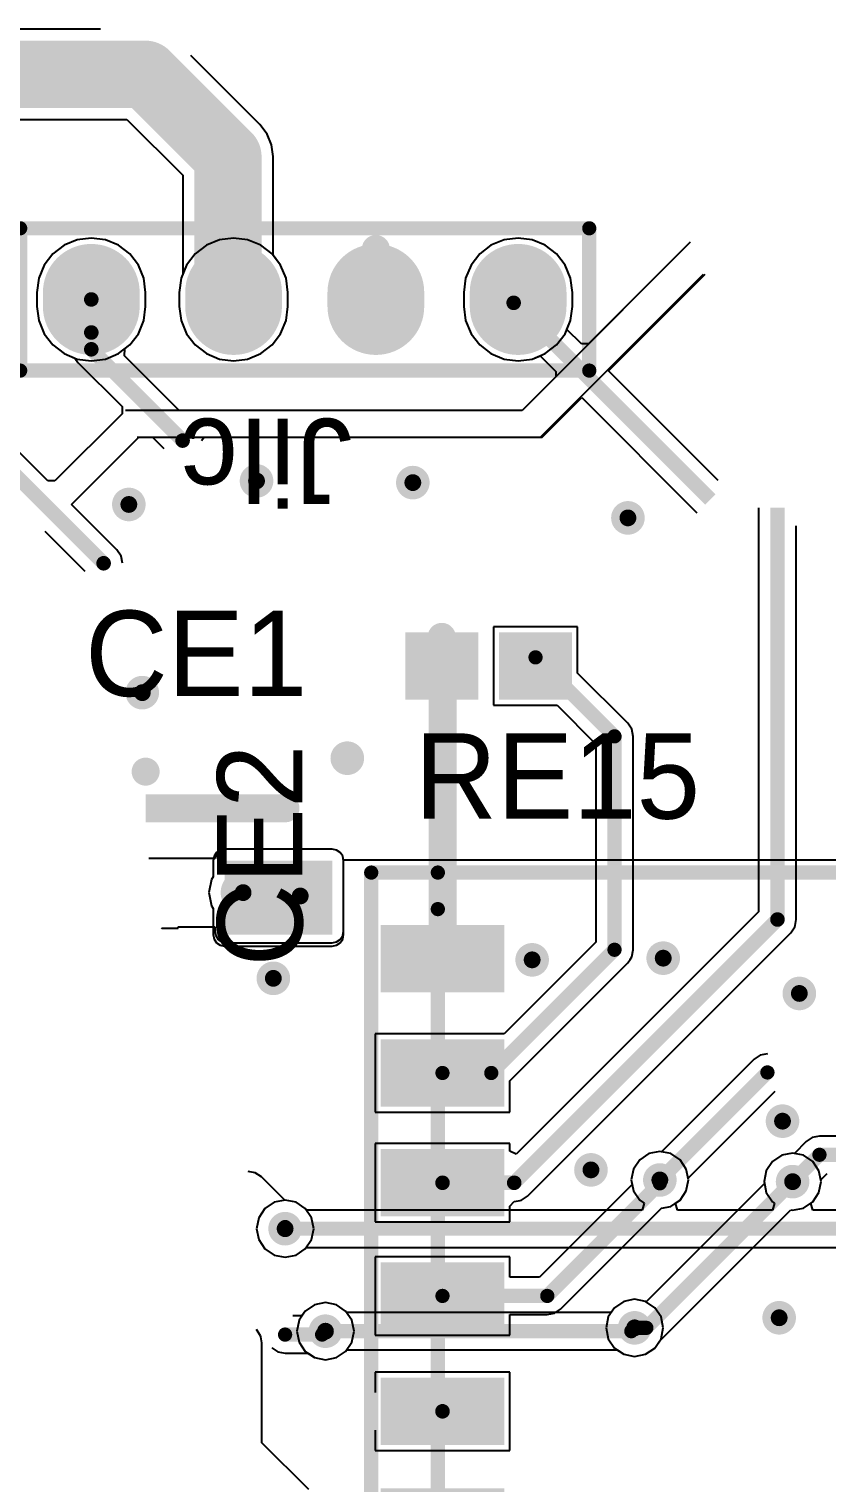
# Model space of a CAD drawing. Extents: x 65.4 to 145.6, y 116.1 to 196.3.
# Drawn here: x 86.4 to 100.64, y 129.89 to 155.84 of the extents above; entities that cross this region are included whole.
import ezdxf

# ---------------------------------------------------------------- set-up
doc = ezdxf.new("R2010")
doc.units = 0
doc.header["$MEASUREMENT"] = 0
doc.layers.get('0').update_dxf_attribs({"linetype": 'CONTINUOUS'})
for name, color, linetype in [('BOTTOMLAYER', 5, 'CONTINUOUS'), ('BOTTOMSOLDER', 6, 'CONTINUOUS'), ('MECHANICAL13', 56, 'CONTINUOUS'), ('MECHANICAL15', 56, 'CONTINUOUS'), ('MULTILAYER', 9, 'CONTINUOUS'), ('PADHOLELAYER', 156, 'CONTINUOUS'), ('TOPLAYER', 1, 'CONTINUOUS'), ('TOPOVERLAY', 2, 'CONTINUOUS'), ('TOPPASTE', 8, 'CONTINUOUS'), ('TOPSOLDER', 216, 'CONTINUOUS'), ('VIAHOLELAYER', 16, 'CONTINUOUS')]:
    doc.layers.add(name, color=color, linetype=linetype)

# ---------------------------------------------------------------- blocks, each defined once
blk = doc.blocks.new('SIP5_18')
at = {"layer": 'BOTTOMLAYER', "const_width": 1.524}
for points in [[(2.54, 0.127), (2.54, -0.127)], [(5.08, 0.127), (5.08, -0.127)], [(7.62, 0.127), (7.62, -0.127)], [(10.16, 0.127), (10.16, -0.127)]]:
    blk.add_lwpolyline(points, dxfattribs=at)
at = {"layer": 'BOTTOMLAYER', "const_width": 0.762}
for points in [[(2.159, 0.127, 1), (2.921, 0.127, 1)], [(4.699, 0.127, 1), (5.461, 0.127, 1)], [(7.239, 0.127, 1), (8.001, 0.127, 1)], [(9.779, 0.127, 1), (10.541, 0.127, 1)], [(2.159, -0.127, 1), (2.921, -0.127, 1)], [(4.699, -0.127, 1), (5.461, -0.127, 1)], [(7.239, -0.127, 1), (8.001, -0.127, 1)], [(9.779, -0.127, 1), (10.541, -0.127, 1)]]:
    blk.add_lwpolyline(points, format="xyb", close=True, dxfattribs=at)
at = {"layer": 'BOTTOMLAYER'}
blk.add_solid([(-0.762, -0.889), (0.762, -0.889), (-0.762, 0.889), (0.762, 0.889)], dxfattribs=at)
at = {"layer": 'BOTTOMSOLDER', "const_width": 1.7272}
for points in [[(2.54, 0.127), (2.54, -0.127)], [(5.08, 0.127), (5.08, -0.127)], [(7.62, 0.127), (7.62, -0.127)], [(10.16, 0.127), (10.16, -0.127)]]:
    blk.add_lwpolyline(points, dxfattribs=at)
at = {"layer": 'BOTTOMSOLDER', "const_width": 0.8636}
for points in [[(2.1082, 0.127, 1), (2.9718, 0.127, 1)], [(4.6482, 0.127, 1), (5.5118, 0.127, 1)], [(7.1882, 0.127, 1), (8.0518, 0.127, 1)], [(9.7282, 0.127, 1), (10.5918, 0.127, 1)], [(2.1082, -0.127, 1), (2.9718, -0.127, 1)], [(4.6482, -0.127, 1), (5.5118, -0.127, 1)], [(7.1882, -0.127, 1), (8.0518, -0.127, 1)], [(9.7282, -0.127, 1), (10.5918, -0.127, 1)]]:
    blk.add_lwpolyline(points, format="xyb", close=True, dxfattribs=at)
at = {"layer": 'BOTTOMSOLDER'}
blk.add_solid([(-0.8636, -0.9906), (0.8636, -0.9906), (-0.8636, 0.9906), (0.8636, 0.9906)], dxfattribs=at)
at = {"layer": 'MULTILAYER', "const_width": 1.524}
for points in [[(2.54, 0.127), (2.54, -0.127)], [(5.08, 0.127), (5.08, -0.127)], [(7.62, 0.127), (7.62, -0.127)], [(10.16, 0.127), (10.16, -0.127)]]:
    blk.add_lwpolyline(points, dxfattribs=at)
at = {"layer": 'MULTILAYER', "const_width": 0.762}
for points in [[(2.159, 0.127, 1), (2.921, 0.127, 1)], [(4.699, 0.127, 1), (5.461, 0.127, 1)], [(7.239, 0.127, 1), (8.001, 0.127, 1)], [(9.779, 0.127, 1), (10.541, 0.127, 1)], [(2.159, -0.127, 1), (2.921, -0.127, 1)], [(4.699, -0.127, 1), (5.461, -0.127, 1)], [(7.239, -0.127, 1), (8.001, -0.127, 1)], [(9.779, -0.127, 1), (10.541, -0.127, 1)]]:
    blk.add_lwpolyline(points, format="xyb", close=True, dxfattribs=at)
at = {"layer": 'MULTILAYER'}
blk.add_solid([(-0.762, -0.889), (0.762, -0.889), (-0.762, 0.889), (0.762, 0.889)], dxfattribs=at)
at = {"layer": 'PADHOLELAYER', "const_width": 0.4064}
for points in [[(-0.2032, 0, 1), (0.2032, 0, 1)], [(2.3368, 0, 1), (2.7432, 0, 1)], [(4.8768, 0, 1), (5.2832, 0, 1)], [(7.4168, 0, 1), (7.8232, 0, 1)], [(9.9568, 0, 1), (10.3632, 0, 1)]]:
    blk.add_lwpolyline(points, format="xyb", close=True, dxfattribs=at)
at = {"layer": 'TOPLAYER', "const_width": 1.524}
for points in [[(2.54, 0.127), (2.54, -0.127)], [(5.08, 0.127), (5.08, -0.127)], [(7.62, 0.127), (7.62, -0.127)], [(10.16, 0.127), (10.16, -0.127)]]:
    blk.add_lwpolyline(points, dxfattribs=at)
at = {"layer": 'TOPLAYER', "const_width": 0.762}
for points in [[(2.159, 0.127, 1), (2.921, 0.127, 1)], [(4.699, 0.127, 1), (5.461, 0.127, 1)], [(7.239, 0.127, 1), (8.001, 0.127, 1)], [(9.779, 0.127, 1), (10.541, 0.127, 1)], [(2.159, -0.127, 1), (2.921, -0.127, 1)], [(4.699, -0.127, 1), (5.461, -0.127, 1)], [(7.239, -0.127, 1), (8.001, -0.127, 1)], [(9.779, -0.127, 1), (10.541, -0.127, 1)]]:
    blk.add_lwpolyline(points, format="xyb", close=True, dxfattribs=at)
at = {"layer": 'TOPLAYER'}
blk.add_solid([(-0.762, -0.889), (0.762, -0.889), (-0.762, 0.889), (0.762, 0.889)], dxfattribs=at)
at = {"layer": 'TOPOVERLAY', "const_width": 0.254}
for points in [[(-1.27, 1.27), (11.43, 1.27)], [(-1.27, -1.27), (-1.27, 1.27)], [(1.27, -1.27), (1.27, 1.27)], [(11.43, -1.27), (11.43, 1.27)], [(-1.27, -1.27), (11.43, -1.27)]]:
    blk.add_lwpolyline(points, dxfattribs=at)
at = {"layer": 'TOPOVERLAY', "const_width": 0.127}
for points in [[(-1.3335, 1.27, 1), (-1.2065, 1.27, 1)], [(-1.3335, 1.27, 1), (-1.2065, 1.27, 1)], [(1.2065, 1.27, 1), (1.3335, 1.27, 1)], [(11.3665, 1.27, 1), (11.4935, 1.27, 1)], [(11.3665, 1.27, 1), (11.4935, 1.27, 1)], [(-1.3335, -1.27, 1), (-1.2065, -1.27, 1)], [(-1.3335, -1.27, 1), (-1.2065, -1.27, 1)], [(1.2065, -1.27, 1), (1.3335, -1.27, 1)], [(11.3665, -1.27, 1), (11.4935, -1.27, 1)], [(11.3665, -1.27, 1), (11.4935, -1.27, 1)]]:
    blk.add_lwpolyline(points, format="xyb", close=True, dxfattribs=at)
at = {"layer": 'TOPSOLDER', "const_width": 1.7272}
for points in [[(2.54, 0.127), (2.54, -0.127)], [(5.08, 0.127), (5.08, -0.127)], [(7.62, 0.127), (7.62, -0.127)], [(10.16, 0.127), (10.16, -0.127)]]:
    blk.add_lwpolyline(points, dxfattribs=at)
at = {"layer": 'TOPSOLDER', "const_width": 0.8636}
for points in [[(2.1082, 0.127, 1), (2.9718, 0.127, 1)], [(4.6482, 0.127, 1), (5.5118, 0.127, 1)], [(7.1882, 0.127, 1), (8.0518, 0.127, 1)], [(9.7282, 0.127, 1), (10.5918, 0.127, 1)], [(2.1082, -0.127, 1), (2.9718, -0.127, 1)], [(4.6482, -0.127, 1), (5.5118, -0.127, 1)], [(7.1882, -0.127, 1), (8.0518, -0.127, 1)], [(9.7282, -0.127, 1), (10.5918, -0.127, 1)]]:
    blk.add_lwpolyline(points, format="xyb", close=True, dxfattribs=at)
at = {"layer": 'TOPSOLDER'}
blk.add_solid([(-0.8636, -0.9906), (0.8636, -0.9906), (-0.8636, 0.9906), (0.8636, 0.9906)], dxfattribs=at)
blk = doc.blocks.new('0603_RES_105')
at = {"layer": 'TOPLAYER'}
for points in [[(-1.184, 0.495), (-2.284, 0.495), (-1.184, -0.505), (-2.284, -0.505)], [(0.492, 0.495), (-0.608, 0.495), (0.492, -0.505), (-0.608, -0.505)]]:
    blk.add_solid(points, dxfattribs=at)
at = {"layer": 'TOPPASTE'}
for points in [[(-1.184, 0.495), (-2.284, 0.495), (-1.184, -0.505), (-2.284, -0.505)], [(0.492, 0.495), (-0.608, 0.495), (0.492, -0.505), (-0.608, -0.505)]]:
    blk.add_solid(points, dxfattribs=at)
at = {"layer": 'TOPSOLDER'}
for points in [[(-1.083, 0.597), (-2.386, 0.597), (-1.083, -0.607), (-2.386, -0.607)], [(0.594, 0.597), (-0.709, 0.597), (0.594, -0.607), (-0.709, -0.607)]]:
    blk.add_solid(points, dxfattribs=at)
blk = doc.blocks.new('ESP_12_111')
at = {"layer": 'MECHANICAL13'}
for points, const_width in [([(-0.083, 8.371), (-0.083, -15.568)], 0.254), ([(16.084, 8.371), (-0.083, 8.371)], 0.254), ([(16.129, 8.382), (-0.127, 8.382)], 0.0508), ([(-0.127, 8.382), (-0.127, 2.727)], 0.0508), ([(16.084, 8.371), (16.084, -15.568)], 0.254), ([(16.129, 8.382), (16.129, 2.727)], 0.0508), ([(16.129, 2.727), (-0.127, 2.727)], 0.0508), ([(16.084, -15.568), (-0.083, -15.568)], 0.254)]:
    blk.add_lwpolyline(points, dxfattribs=dict(at, const_width=const_width))
for points, const_width in [([(-0.147, 8.371, 1), (-0.02, 8.371, 1)], 0.127), ([(-0.147, 8.371, 1), (-0.02, 8.371, 1)], 0.127), ([(-0.14, 8.382, 1), (-0.114, 8.382, 1)], 0.0254), ([(-0.14, 8.382, 1), (-0.114, 8.382, 1)], 0.0254), ([(16.02, 8.371, 1), (16.147, 8.371, 1)], 0.127), ([(16.02, 8.371, 1), (16.147, 8.371, 1)], 0.127), ([(16.116, 8.382, 1), (16.142, 8.382, 1)], 0.0254), ([(16.116, 8.382, 1), (16.142, 8.382, 1)], 0.0254), ([(-0.14, 2.727, 1), (-0.114, 2.727, 1)], 0.0254), ([(-0.14, 2.727, 1), (-0.114, 2.727, 1)], 0.0254), ([(16.116, 2.727, 1), (16.142, 2.727, 1)], 0.0254), ([(16.116, 2.727, 1), (16.142, 2.727, 1)], 0.0254), ([(-0.147, -15.568, 1), (-0.02, -15.568, 1)], 0.127), ([(-0.147, -15.568, 1), (-0.02, -15.568, 1)], 0.127), ([(16.02, -15.568, 1), (16.147, -15.568, 1)], 0.127), ([(16.02, -15.568, 1), (16.147, -15.568, 1)], 0.127)]:
    blk.add_lwpolyline(points, format="xyb", close=True, dxfattribs=dict(at, const_width=const_width))
at = {"layer": 'MECHANICAL15'}
for points, const_width in [([(17.272, 8.371), (-1.27, 8.371)], 0.254), ([(-1.27, 8.371), (-1.27, -15.568)], 0.254), ([(17.272, 8.371), (17.272, -15.568)], 0.254), ([(8, -3.345), (8, -3.853)], 0.1), ([(8.254, -3.599), (7.746, -3.599)], 0.1), ([(17.272, -15.568), (-1.27, -15.568)], 0.254)]:
    blk.add_lwpolyline(points, dxfattribs=dict(at, const_width=const_width))
for points, const_width in [([(-1.333, 8.371, 1), (-1.206, 8.371, 1)], 0.127), ([(-1.333, 8.371, 1), (-1.206, 8.371, 1)], 0.127), ([(17.209, 8.371, 1), (17.336, 8.371, 1)], 0.127), ([(17.209, 8.371, 1), (17.336, 8.371, 1)], 0.127), ([(7.975, -3.345, 1), (8.025, -3.345, 1)], 0.05), ([(7.721, -3.599, 1), (7.771, -3.599, 1)], 0.05), ([(8.229, -3.599, 1), (8.279, -3.599, 1)], 0.05), ([(7.975, -3.853, 1), (8.025, -3.853, 1)], 0.05), ([(-1.333, -15.568, 1), (-1.206, -15.568, 1)], 0.127), ([(-1.333, -15.568, 1), (-1.206, -15.568, 1)], 0.127), ([(17.209, -15.568, 1), (17.336, -15.568, 1)], 0.127), ([(17.209, -15.568, 1), (17.336, -15.568, 1)], 0.127)]:
    blk.add_lwpolyline(points, format="xyb", close=True, dxfattribs=dict(at, const_width=const_width))
at = {"layer": 'TOPLAYER'}
for points in [[(15, -0.47), (17, -0.47), (15, 0.53), (17, 0.53)], [(-1, -0.5), (1, -0.5), (-1, 0.5), (1, 0.5)], [(-1, -2.47), (1, -2.47), (-1, -1.47), (1, -1.47)], [(15, -2.45), (17, -2.45), (15, -1.45), (17, -1.45)], [(-1, -4.47), (1, -4.47), (-1, -3.47), (1, -3.47)], [(15, -4.47), (17, -4.47), (15, -3.47), (17, -3.47)], [(-1, -6.44), (1, -6.44), (-1, -5.44), (1, -5.44)], [(15, -6.45), (17, -6.45), (15, -5.45), (17, -5.45)], [(-1, -8.48), (1, -8.48), (-1, -7.48), (1, -7.48)], [(15, -8.51), (17, -8.51), (15, -7.51), (17, -7.51)], [(-1, -10.49), (1, -10.49), (-1, -9.49), (1, -9.49)], [(15, -10.53), (17, -10.53), (15, -9.53), (17, -9.53)], [(-1, -12.48), (1, -12.48), (-1, -11.48), (1, -11.48)], [(15, -12.49), (17, -12.49), (15, -11.49), (17, -11.49)], [(-1, -14.49), (1, -14.49), (-1, -13.49), (1, -13.49)], [(15, -14.53), (17, -14.53), (15, -13.53), (17, -13.53)]]:
    blk.add_solid(points, dxfattribs=at)
at = {"layer": 'TOPOVERLAY'}
for p, q in [((2.54, 0.635), (1.27, 0)), ((2.54, -0.635), (2.54, 0.635)), ((1.27, 0), (2.54, -0.635))]:
    blk.add_line(p, q, dxfattribs=at)
at = {"layer": 'TOPOVERLAY', "const_width": 0.254}
for points in [[(16.084, 8.371), (-0.083, 8.371)], [(-0.083, 8.371), (-0.083, 0.916)], [(16.084, 8.371), (16.084, 0.916)], [(-0.083, -14.917), (-0.083, -15.568)], [(16.084, -14.916), (16.084, -15.568)], [(16.084, -15.568), (-0.083, -15.568)]]:
    blk.add_lwpolyline(points, dxfattribs=at)
at = {"layer": 'TOPOVERLAY'}
for points, const_width in [([(-0.147, 8.371, 1), (-0.02, 8.371, 1)], 0.127), ([(-0.147, 8.371, 1), (-0.02, 8.371, 1)], 0.127), ([(16.02, 8.371, 1), (16.147, 8.371, 1)], 0.127), ([(16.02, 8.371, 1), (16.147, 8.371, 1)], 0.127), ([(-0.612, 1.356, 1), (-0.912, 1.356, 1)], 0.3), ([(-0.987, 1.356, 1), (-0.837, 1.356, 1)], 0.15), ([(-0.687, 1.356, 1), (-0.537, 1.356, 1)], 0.15), ([(-0.147, 0.916, 1), (-0.02, 0.916, 1)], 0.127), ([(16.02, 0.916, 1), (16.147, 0.916, 1)], 0.127), ([(-0.147, -14.917, 1), (-0.02, -14.917, 1)], 0.127), ([(16.02, -14.916, 1), (16.147, -14.916, 1)], 0.127), ([(-0.147, -15.568, 1), (-0.02, -15.568, 1)], 0.127), ([(-0.147, -15.568, 1), (-0.02, -15.568, 1)], 0.127), ([(16.02, -15.568, 1), (16.147, -15.568, 1)], 0.127), ([(16.02, -15.568, 1), (16.147, -15.568, 1)], 0.127)]:
    blk.add_lwpolyline(points, format="xyb", close=True, dxfattribs=dict(at, const_width=const_width))
at = {"layer": 'TOPPASTE'}
for points in [[(15, -0.47), (17, -0.47), (15, 0.53), (17, 0.53)], [(-1, -0.5), (1, -0.5), (-1, 0.5), (1, 0.5)], [(-1, -2.47), (1, -2.47), (-1, -1.47), (1, -1.47)], [(15, -2.45), (17, -2.45), (15, -1.45), (17, -1.45)], [(-1, -4.47), (1, -4.47), (-1, -3.47), (1, -3.47)], [(15, -4.47), (17, -4.47), (15, -3.47), (17, -3.47)], [(-1, -6.44), (1, -6.44), (-1, -5.44), (1, -5.44)], [(15, -6.45), (17, -6.45), (15, -5.45), (17, -5.45)], [(-1, -8.48), (1, -8.48), (-1, -7.48), (1, -7.48)], [(15, -8.51), (17, -8.51), (15, -7.51), (17, -7.51)], [(-1, -10.49), (1, -10.49), (-1, -9.49), (1, -9.49)], [(15, -10.53), (17, -10.53), (15, -9.53), (17, -9.53)], [(-1, -12.48), (1, -12.48), (-1, -11.48), (1, -11.48)], [(15, -12.49), (17, -12.49), (15, -11.49), (17, -11.49)], [(-1, -14.49), (1, -14.49), (-1, -13.49), (1, -13.49)], [(15, -14.53), (17, -14.53), (15, -13.53), (17, -13.53)]]:
    blk.add_solid(points, dxfattribs=at)
at = {"layer": 'TOPSOLDER'}
for points in [[(-1.102, -0.602), (1.102, -0.602), (-1.102, 0.602), (1.102, 0.602)], [(14.898, -0.572), (17.102, -0.572), (14.898, 0.632), (17.102, 0.632)], [(-1.102, -2.572), (1.102, -2.572), (-1.102, -1.368), (1.102, -1.368)], [(14.898, -2.552), (17.102, -2.552), (14.898, -1.348), (17.102, -1.348)], [(-1.102, -4.572), (1.102, -4.572), (-1.102, -3.368), (1.102, -3.368)], [(14.898, -4.572), (17.102, -4.572), (14.898, -3.368), (17.102, -3.368)], [(-1.102, -6.542), (1.102, -6.542), (-1.102, -5.338), (1.102, -5.338)], [(14.898, -6.552), (17.102, -6.552), (14.898, -5.348), (17.102, -5.348)], [(-1.102, -8.582), (1.102, -8.582), (-1.102, -7.378), (1.102, -7.378)], [(14.898, -8.612), (17.102, -8.612), (14.898, -7.408), (17.102, -7.408)], [(-1.102, -10.592), (1.102, -10.592), (-1.102, -9.388), (1.102, -9.388)], [(14.898, -10.632), (17.102, -10.632), (14.898, -9.428), (17.102, -9.428)], [(-1.102, -12.582), (1.102, -12.582), (-1.102, -11.378), (1.102, -11.378)], [(14.898, -12.592), (17.102, -12.592), (14.898, -11.388), (17.102, -11.388)], [(-1.102, -14.592), (1.102, -14.592), (-1.102, -13.388), (1.102, -13.388)], [(14.898, -14.632), (17.102, -14.632), (14.898, -13.428), (17.102, -13.428)]]:
    blk.add_solid(points, dxfattribs=at)
at = {"layer": 'MECHANICAL13'}
for s, p in [('ANTENNA AREA', (0.127, 7.874)), ('CUTOUT POLYGON', (0.127, 7.366))]:
    blk.add_text(s, height=0.254, dxfattribs=at).set_placement(p)

msp = doc.modelspace()

# ---------------------------------------------------------------- linework, layer by layer
at = {"layer": 'BOTTOMLAYER'}
for p, q in [((87.675, 155.843), (83.262, 155.843)), ((90.523, 154.137), (89.289, 155.37)), ((83.596, 154.229), (88.148, 154.229)), ((88.148, 154.229), (89.145, 153.232)), ((90.651, 153.969), (90.523, 154.137)), ((90.731, 153.775), (90.651, 153.969)), ((90.759, 153.566), (90.731, 153.775)), ((90.759, 151.802), (90.759, 153.566)), ((89.145, 153.232), (89.145, 151.467)), ((87.512, 152.113), (87.261, 152.08)), ((87.763, 152.08), (87.512, 152.113)), ((95.132, 152.113), (94.881, 152.08)), ((95.383, 152.08), (95.132, 152.113)), ((87.027, 151.983), (86.826, 151.829)), ((87.261, 152.08), (87.027, 151.983)), ((87.997, 151.983), (87.763, 152.08)), ((88.198, 151.829), (87.997, 151.983)), ((94.647, 151.983), (94.446, 151.829)), ((94.881, 152.08), (94.647, 151.983)), ((95.617, 151.983), (95.383, 152.08)), ((95.818, 151.829), (95.617, 151.983)), ((98.202, 152.036), (96.388, 150.222)), ((86.672, 151.628), (86.575, 151.394)), ((86.826, 151.829), (86.672, 151.628)), ((88.352, 151.628), (88.198, 151.829)), ((88.449, 151.394), (88.352, 151.628)), ((90.892, 151.628), (90.759, 151.802)), ((90.989, 151.394), (90.892, 151.628)), ((94.292, 151.628), (94.195, 151.394)), ((94.446, 151.829), (94.292, 151.628)), ((95.972, 151.628), (95.818, 151.829)), ((96.069, 151.394), (95.972, 151.628)), ((86.575, 151.394), (86.542, 151.143)), ((88.482, 151.143), (88.449, 151.394)), ((89.115, 151.394), (89.082, 151.143)), ((89.145, 151.467), (89.115, 151.394)), ((91.022, 151.143), (90.989, 151.394)), ((94.195, 151.394), (94.162, 151.143)), ((96.102, 151.143), (96.069, 151.394)), ((97.212, 150.206), (98.472, 151.466)), ((86.542, 151.143), (86.542, 150.889)), ((88.482, 150.889), (88.482, 151.143)), ((89.082, 151.143), (89.082, 150.889)), ((91.022, 150.889), (91.022, 151.143)), ((94.162, 151.143), (94.162, 150.889)), ((96.102, 150.889), (96.102, 151.143)), ((86.542, 150.889), (86.575, 150.638)), ((88.449, 150.638), (88.482, 150.889)), ((89.082, 150.889), (89.115, 150.638)), ((90.989, 150.638), (91.022, 150.889)), ((94.162, 150.889), (94.195, 150.638)), ((96.069, 150.638), (96.102, 150.889)), ((86.575, 150.638), (86.672, 150.404)), ((88.352, 150.404), (88.449, 150.638)), ((89.115, 150.638), (89.212, 150.404)), ((90.892, 150.404), (90.989, 150.638)), ((94.195, 150.638), (94.292, 150.404)), ((96.004, 150.48), (96.069, 150.638)), ((86.672, 150.404), (86.826, 150.203)), ((88.198, 150.203), (88.352, 150.404)), ((89.212, 150.404), (89.366, 150.203)), ((90.738, 150.203), (90.892, 150.404)), ((94.292, 150.404), (94.446, 150.203)), ((96.261, 150.222), (96.004, 150.48)), ((86.826, 150.203), (87.027, 150.049)), ((87.027, 150.049), (87.22, 149.969)), ((88.104, 150.01), (88.112, 150.137)), ((88.112, 150.137), (88.198, 150.203)), ((89.366, 150.203), (89.567, 150.049)), ((89.567, 150.049), (89.801, 149.952)), ((90.303, 149.952), (90.537, 150.049)), ((90.537, 150.049), (90.738, 150.203)), ((94.446, 150.203), (94.647, 150.049)), ((94.647, 150.049), (94.881, 149.952)), ((96.388, 150.222), (96.261, 150.222)), ((96.745, 149.739), (97.212, 150.206)), ((87.22, 149.969), (87.274, 149.888)), ((87.274, 149.888), (87.274, 149.888)), ((87.274, 149.888), (87.274, 149.888)), ((87.274, 149.888), (87.274, 149.888)), ((87.274, 149.888), (87.274, 149.888)), ((87.274, 149.888), (88.061, 149.102)), ((89.078, 149.036), (88.104, 150.01)), ((89.801, 149.952), (90.052, 149.919)), ((90.052, 149.919), (90.303, 149.952)), ((94.881, 149.952), (95.132, 149.919)), ((95.132, 149.919), (95.383, 149.952)), ((95.383, 149.952), (95.523, 150.01)), ((95.523, 150.01), (95.802, 149.73)), ((95.802, 149.636), (95.202, 149.036)), ((95.802, 149.73), (95.802, 149.636)), ((98.701, 147.782), (96.745, 149.739)), ((95.562, 148.556), (96.269, 149.263)), ((96.269, 149.263), (98.324, 147.208)), ((86.736, 147.777), (85.308, 149.205)), ((88.061, 149.102), (88.061, 148.975)), ((95.202, 149.036), (89.078, 149.036)), ((88.061, 148.975), (86.863, 147.777)), ((87.16, 147.354), (88.362, 148.556)), ((88.362, 148.556), (88.606, 148.556)), ((88.606, 148.556), (88.806, 148.357)), ((89.478, 148.496), (89.528, 148.556)), ((89.478, 148.496), (89.478, 148.496)), ((89.528, 148.556), (95.562, 148.556)), ((86.863, 147.777), (86.736, 147.777)), ((87.97, 146.544), (87.16, 147.354)), ((86.684, 146.878), (87.396, 146.167)), ((88.043, 146.435), (87.97, 146.544)), ((87.97, 146.544), (87.97, 146.544)), ((88.068, 146.306), (88.043, 146.435)), ((89.892, 141.2), (89.814, 141.184)), ((91.812, 141.2), (89.892, 141.2)), ((91.89, 141.184), (91.812, 141.2)), ((89.704, 141.074), (89.688, 140.996)), ((89.688, 140.996), (89.688, 140.707)), ((89.748, 141.14), (89.704, 141.074)), ((89.814, 141.184), (89.748, 141.14)), ((91.956, 141.14), (91.89, 141.184)), ((92, 141.074), (91.956, 141.14)), ((92.014, 141.008), (92, 141.074)), ((101.399, 141.008), (92.014, 141.008)), ((89.688, 140.707), (89.657, 140.66)), ((89.657, 140.66), (89.61, 140.426)), ((89.61, 140.426), (89.657, 140.192)), ((89.657, 140.192), (89.688, 140.145)), ((89.688, 140.145), (89.688, 139.676)), ((89.688, 139.676), (89.704, 139.598)), ((92, 139.598), (92.016, 139.676)), ((92.016, 139.676), (92.016, 139.784)), ((89.704, 139.598), (89.748, 139.532)), ((89.748, 139.532), (89.814, 139.488)), ((89.814, 139.488), (89.892, 139.472)), ((89.892, 139.472), (91.812, 139.472)), ((91.812, 139.472), (91.89, 139.488)), ((91.89, 139.488), (91.956, 139.532)), ((91.956, 139.532), (92, 139.598)), ((99.346, 137.452), (97.694, 135.799)), ((99.454, 137.524), (99.346, 137.452)), ((99.582, 137.549), (99.454, 137.524)), ((98.165, 135.328), (99.72, 136.883)), ((100.384, 136.054), (100.276, 135.982)), ((100.512, 136.079), (100.384, 136.054)), ((113.802, 136.079), (100.512, 136.079)), ((97.467, 135.767), (97.302, 135.656)), ((97.662, 135.806), (97.467, 135.767)), ((97.694, 135.799), (97.662, 135.806)), ((100.032, 135.776), (99.837, 135.737)), ((100.064, 135.769), (100.032, 135.776)), ((100.276, 135.982), (100.064, 135.769)), ((97.191, 135.491), (97.152, 135.296)), ((97.302, 135.656), (97.191, 135.491)), ((99.672, 135.626), (99.561, 135.461)), ((99.837, 135.737), (99.672, 135.626)), ((97.152, 135.296), (97.191, 135.101)), ((98.133, 135.101), (98.172, 135.296)), ((98.172, 135.296), (98.165, 135.328)), ((99.561, 135.461), (99.522, 135.266)), ((99.522, 135.266), (99.561, 135.071)), ((100.503, 135.071), (100.542, 135.266)), ((100.535, 135.298), (100.65, 135.413)), ((100.542, 135.266), (100.535, 135.298)), ((97.191, 135.101), (97.302, 134.936)), ((98.022, 134.936), (98.133, 135.101)), ((99.561, 135.071), (99.672, 134.906)), ((100.392, 134.906), (100.503, 135.071)), ((90.612, 134.786), (90.501, 134.621)), ((90.777, 134.897), (90.612, 134.786)), ((90.972, 134.936), (90.777, 134.897)), ((91.167, 134.897), (90.972, 134.936)), ((91.332, 134.786), (91.167, 134.897)), ((91.351, 134.759), (91.332, 134.786)), ((97.346, 134.759), (91.351, 134.759)), ((97.302, 134.936), (97.383, 134.881)), ((97.383, 134.881), (97.346, 134.759)), ((97.941, 134.881), (98.022, 134.936)), ((97.978, 134.759), (97.941, 134.881)), ((99.671, 134.759), (97.978, 134.759)), ((99.708, 134.881), (99.671, 134.759)), ((99.672, 134.906), (99.708, 134.881)), ((100.356, 134.881), (100.392, 134.906)), ((100.393, 134.759), (100.356, 134.881)), ((111.102, 134.759), (100.393, 134.759)), ((90.501, 134.621), (90.462, 134.426)), ((90.462, 134.426), (90.501, 134.231)), ((90.501, 134.231), (90.612, 134.066)), ((90.612, 134.066), (90.777, 133.955)), ((90.777, 133.955), (90.972, 133.916)), ((90.972, 133.916), (91.167, 133.955)), ((91.167, 133.955), (91.332, 134.066)), ((91.332, 134.066), (91.351, 134.093)), ((91.351, 134.093), (110.964, 134.093)), ((97.212, 133.166), (97.017, 133.127)), ((97.407, 133.127), (97.212, 133.166)), ((91.332, 132.956), (91.221, 132.791)), ((91.497, 133.067), (91.332, 132.956)), ((91.692, 133.106), (91.497, 133.067)), ((91.887, 133.067), (91.692, 133.106)), ((92.052, 132.956), (91.887, 133.067)), ((92.071, 132.929), (92.052, 132.956)), ((96.793, 132.929), (92.071, 132.929)), ((96.852, 133.016), (96.793, 132.929)), ((97.017, 133.127), (96.852, 133.016)), ((97.572, 133.016), (97.407, 133.127)), ((97.683, 132.851), (97.572, 133.016)), ((91.221, 132.791), (91.182, 132.596)), ((97.722, 132.656), (97.683, 132.851)), ((97.683, 132.461), (97.722, 132.656)), ((90.533, 132.515), (90.46, 132.624)), ((90.537, 132.493), (90.533, 132.515)), ((90.558, 132.386), (90.537, 132.493)), ((90.558, 130.605), (90.558, 132.386)), ((90.558, 132.386), (90.558, 132.386)), ((91.182, 132.596), (91.221, 132.401)), ((91.221, 132.401), (91.332, 132.236)), ((97.572, 132.296), (97.683, 132.461)), ((91.332, 132.236), (91.497, 132.125)), ((91.497, 132.125), (91.692, 132.086)), ((91.692, 132.086), (91.887, 132.125)), ((91.887, 132.125), (92.052, 132.236)), ((92.052, 132.236), (92.071, 132.263)), ((92.071, 132.263), (96.901, 132.263)), ((96.901, 132.263), (97.017, 132.185)), ((97.017, 132.185), (97.212, 132.146)), ((97.212, 132.146), (97.407, 132.185)), ((97.407, 132.185), (97.572, 132.296)), ((91.394, 129.77), (90.558, 130.605))]:
    msp.add_line(p, q, dxfattribs=at)
for points, const_width in [([(83.262, 155.036), (88.482, 155.036)], 1.2), ([(88.482, 155.036), (89.952, 153.566)], 1.2), ([(89.952, 151.016), (89.952, 153.566)], 1.2), ([(87.512, 150.126), (87.512, 151.016)], 0.26), ([(95.052, 150.956), (98.562, 147.446)], 0.26), ([(87.512, 150.126), (89.142, 148.496)], 0.26), ([(84.972, 149.066), (87.732, 146.306)], 0.26), ([(90.222, 140.426), (90.252, 140.396)], 0.8), ([(97.662, 135.296), (99.582, 137.216)], 0.254), ([(100.032, 135.266), (100.512, 135.746)], 0.254), ([(100.512, 135.746), (113.802, 135.746)], 0.254), ([(90.972, 134.426), (111.102, 134.426)], 0.254), ([(91.692, 132.596), (97.152, 132.596)], 0.254), ([(97.152, 132.596), (97.212, 132.656)], 0.254)]:
    msp.add_lwpolyline(points, dxfattribs=dict(at, const_width=const_width))
for points, const_width in [([(88.182, 155.036, 1), (88.782, 155.036, 1)], 0.6), ([(88.182, 155.036, 1), (88.782, 155.036, 1)], 0.6), ([(88.182, 155.036, 1), (88.782, 155.036, 1)], 0.6), ([(89.652, 153.566, 1), (90.252, 153.566, 1)], 0.6), ([(89.652, 153.566, 1), (90.252, 153.566, 1)], 0.6), ([(89.652, 151.016, 1), (90.252, 151.016, 1)], 0.6), ([(87.447, 151.016, 1), (87.577, 151.016, 1)], 0.13), ([(94.987, 150.956, 1), (95.117, 150.956, 1)], 0.13), ([(87.447, 150.126, 1), (87.577, 150.126, 1)], 0.13), ([(87.447, 150.126, 1), (87.577, 150.126, 1)], 0.13), ([(89.077, 148.496, 1), (89.207, 148.496, 1)], 0.13), ([(89.077, 148.496, 1), (89.207, 148.496, 1)], 0.13), ([(90.312, 147.776, 1), (90.612, 147.776, 1)], 0.3), ([(93.102, 147.746, 1), (93.402, 147.746, 1)], 0.3), ([(88.032, 147.356, 1), (88.332, 147.356, 1)], 0.3), ([(96.942, 147.116, 1), (97.242, 147.116, 1)], 0.3), ([(87.667, 146.306, 1), (87.797, 146.306, 1)], 0.13), ([(87.667, 146.306, 1), (87.797, 146.306, 1)], 0.13), ([(88.272, 143.996, 1), (88.572, 143.996, 1)], 0.3), ([(91.932, 142.826, 1), (92.232, 142.826, 1)], 0.3), ([(90.022, 140.426, 1), (90.422, 140.426, 1)], 0.4), ([(90.052, 140.396, 1), (90.452, 140.396, 1)], 0.4), ([(90.052, 140.396, 1), (90.452, 140.396, 1)], 0.4), ([(90.072, 140.426, 1), (90.372, 140.426, 1)], 0.3), ([(91.092, 140.366, 1), (91.392, 140.366, 1)], 0.3), ([(95.232, 139.226, 1), (95.532, 139.226, 1)], 0.3), ([(97.572, 139.256, 1), (97.872, 139.256, 1)], 0.3), ([(90.612, 138.896, 1), (90.912, 138.896, 1)], 0.3), ([(100.002, 138.626, 1), (100.302, 138.626, 1)], 0.3), ([(99.519, 137.216, 1), (99.646, 137.216, 1)], 0.127), ([(99.519, 137.216, 1), (99.646, 137.216, 1)], 0.127), ([(99.702, 136.346, 1), (100.002, 136.346, 1)], 0.3), ([(96.282, 135.476, 1), (96.582, 135.476, 1)], 0.3), ([(100.448, 135.746, 1), (100.575, 135.746, 1)], 0.127), ([(100.448, 135.746, 1), (100.575, 135.746, 1)], 0.127), ([(97.512, 135.296, 1), (97.812, 135.296, 1)], 0.3), ([(99.882, 135.266, 1), (100.182, 135.266, 1)], 0.3), ([(97.598, 135.296, 1), (97.725, 135.296, 1)], 0.127), ([(99.968, 135.266, 1), (100.095, 135.266, 1)], 0.127), ([(90.822, 134.426, 1), (91.122, 134.426, 1)], 0.3), ([(90.908, 134.426, 1), (91.035, 134.426, 1)], 0.127), ([(91.542, 132.596, 1), (91.842, 132.596, 1)], 0.3), ([(97.062, 132.656, 1), (97.362, 132.656, 1)], 0.3), ([(99.642, 132.836, 1), (99.942, 132.836, 1)], 0.3), ([(91.629, 132.596, 1), (91.756, 132.596, 1)], 0.127), ([(97.089, 132.596, 1), (97.216, 132.596, 1)], 0.127), ([(97.089, 132.596, 1), (97.216, 132.596, 1)], 0.127), ([(97.149, 132.656, 1), (97.276, 132.656, 1)], 0.127)]:
    msp.add_lwpolyline(points, format="xyb", close=True, dxfattribs=dict(at, const_width=const_width))
msp.add_solid([(89.892, 139.676), (91.812, 139.676), (89.892, 140.996), (91.812, 140.996)], dxfattribs=at)
at = {"layer": 'MULTILAYER', "const_width": 0.3}
for points in [[(90.312, 147.776, 1), (90.612, 147.776, 1)], [(93.102, 147.746, 1), (93.402, 147.746, 1)], [(88.032, 147.356, 1), (88.332, 147.356, 1)], [(96.942, 147.116, 1), (97.242, 147.116, 1)], [(88.272, 143.996, 1), (88.572, 143.996, 1)], [(91.932, 142.826, 1), (92.232, 142.826, 1)], [(90.072, 140.426, 1), (90.372, 140.426, 1)], [(91.092, 140.366, 1), (91.392, 140.366, 1)], [(95.232, 139.226, 1), (95.532, 139.226, 1)], [(97.572, 139.256, 1), (97.872, 139.256, 1)], [(90.612, 138.896, 1), (90.912, 138.896, 1)], [(100.002, 138.626, 1), (100.302, 138.626, 1)], [(99.702, 136.346, 1), (100.002, 136.346, 1)], [(96.282, 135.476, 1), (96.582, 135.476, 1)], [(97.512, 135.296, 1), (97.812, 135.296, 1)], [(99.882, 135.266, 1), (100.182, 135.266, 1)], [(90.822, 134.426, 1), (91.122, 134.426, 1)], [(91.542, 132.596, 1), (91.842, 132.596, 1)], [(97.062, 132.656, 1), (97.362, 132.656, 1)], [(99.642, 132.836, 1), (99.942, 132.836, 1)]]:
    msp.add_lwpolyline(points, format="xyb", close=True, dxfattribs=at)
at = {"layer": 'TOPLAYER'}
for p, q in [((87.512, 152.113), (87.261, 152.08)), ((87.763, 152.08), (87.512, 152.113)), ((90.052, 152.113), (89.801, 152.08)), ((90.303, 152.08), (90.052, 152.113)), ((95.132, 152.113), (94.881, 152.08)), ((95.383, 152.08), (95.132, 152.113)), ((87.027, 151.983), (86.826, 151.829)), ((87.261, 152.08), (87.027, 151.983)), ((87.997, 151.983), (87.763, 152.08)), ((88.198, 151.829), (87.997, 151.983)), ((89.567, 151.983), (89.366, 151.829)), ((89.801, 152.08), (89.567, 151.983)), ((90.537, 151.983), (90.303, 152.08)), ((90.738, 151.829), (90.537, 151.983)), ((94.647, 151.983), (94.446, 151.829)), ((94.881, 152.08), (94.647, 151.983)), ((95.617, 151.983), (95.383, 152.08)), ((95.818, 151.829), (95.617, 151.983)), ((98.202, 152.036), (95.802, 149.636)), ((86.672, 151.628), (86.575, 151.394)), ((86.826, 151.829), (86.672, 151.628)), ((88.352, 151.628), (88.198, 151.829)), ((88.449, 151.394), (88.352, 151.628)), ((89.212, 151.628), (89.115, 151.394)), ((89.366, 151.829), (89.212, 151.628)), ((90.892, 151.628), (90.738, 151.829)), ((90.989, 151.394), (90.892, 151.628)), ((94.292, 151.628), (94.195, 151.394)), ((94.446, 151.829), (94.292, 151.628)), ((95.972, 151.628), (95.818, 151.829)), ((96.069, 151.394), (95.972, 151.628)), ((86.575, 151.394), (86.542, 151.143)), ((88.482, 151.143), (88.449, 151.394)), ((89.115, 151.394), (89.082, 151.143)), ((91.022, 151.143), (90.989, 151.394)), ((94.195, 151.394), (94.162, 151.143)), ((96.102, 151.143), (96.069, 151.394)), ((97.182, 150.206), (98.442, 151.466)), ((86.542, 151.143), (86.542, 150.889)), ((88.482, 150.889), (88.482, 151.143)), ((89.082, 151.143), (89.082, 150.889)), ((91.022, 150.889), (91.022, 151.143)), ((94.162, 151.143), (94.162, 150.889)), ((96.102, 150.889), (96.102, 151.143)), ((86.542, 150.889), (86.575, 150.638)), ((88.449, 150.638), (88.482, 150.889)), ((89.082, 150.889), (89.115, 150.638)), ((90.989, 150.638), (91.022, 150.889)), ((94.162, 150.889), (94.195, 150.638)), ((96.069, 150.638), (96.102, 150.889)), ((86.575, 150.638), (86.672, 150.404)), ((88.352, 150.404), (88.449, 150.638)), ((89.115, 150.638), (89.212, 150.404)), ((90.892, 150.404), (90.989, 150.638)), ((94.195, 150.638), (94.292, 150.404)), ((95.972, 150.404), (96.069, 150.638)), ((86.672, 150.404), (86.826, 150.203)), ((88.198, 150.203), (88.352, 150.404)), ((89.212, 150.404), (89.366, 150.203)), ((90.738, 150.203), (90.892, 150.404)), ((94.292, 150.404), (94.446, 150.203)), ((95.818, 150.203), (95.972, 150.404)), ((86.826, 150.203), (87.027, 150.049)), ((87.027, 150.049), (87.261, 149.952)), ((87.763, 149.952), (87.997, 150.049)), ((87.997, 150.049), (88.198, 150.203)), ((89.366, 150.203), (89.567, 150.049)), ((89.567, 150.049), (89.801, 149.952)), ((90.303, 149.952), (90.537, 150.049)), ((90.537, 150.049), (90.738, 150.203)), ((94.446, 150.203), (94.647, 150.049)), ((94.647, 150.049), (94.881, 149.952)), ((95.383, 149.952), (95.617, 150.049)), ((95.532, 148.556), (97.182, 150.206)), ((95.617, 150.049), (95.818, 150.203)), ((87.261, 149.952), (87.512, 149.919)), ((87.512, 149.919), (87.763, 149.952)), ((89.801, 149.952), (90.052, 149.919)), ((90.052, 149.919), (90.303, 149.952)), ((94.881, 149.952), (95.132, 149.919)), ((95.132, 149.919), (95.383, 149.952)), ((95.802, 149.636), (95.202, 149.036)), ((95.202, 149.036), (88.122, 149.036)), ((88.332, 148.556), (95.532, 148.556)), ((99.426, 147.296), (99.426, 140.085)), ((100.098, 139.946), (100.098, 146.973)), ((96.194, 145.171), (94.694, 145.171)), ((94.694, 145.171), (94.694, 143.771)), ((96.194, 144.345), (96.194, 145.171)), ((97.088, 143.452), (96.194, 144.345)), ((94.694, 143.771), (95.826, 143.771)), ((95.826, 143.771), (96.519, 143.078)), ((97.16, 143.344), (97.088, 143.452)), ((97.185, 143.216), (97.16, 143.344)), ((96.519, 143.078), (96.519, 139.544)), ((97.185, 139.406), (97.185, 143.216)), ((89.922, 141.2), (89.844, 141.184)), ((91.812, 141.2), (89.922, 141.2)), ((91.89, 141.184), (91.812, 141.2)), ((89.726, 141.038), (88.542, 141.038)), ((89.734, 141.074), (89.726, 141.038)), ((89.778, 141.14), (89.734, 141.074)), ((89.844, 141.184), (89.778, 141.14)), ((91.956, 141.14), (91.89, 141.184)), ((92, 141.074), (91.956, 141.14)), ((92.016, 140.996), (92, 141.074)), ((92.016, 139.736), (92.016, 140.996)), ((99.426, 140.085), (95.099, 135.759)), ((100.077, 139.839), (100.098, 139.946)), ((100.098, 139.946), (100.098, 139.946)), ((88.765, 139.783), (88.77, 139.789)), ((88.77, 139.789), (89.063, 139.789)), ((89.063, 139.789), (89.063, 139.814)), ((89.063, 139.814), (89.718, 139.814)), ((89.718, 139.814), (89.718, 139.736)), ((89.718, 139.736), (89.734, 139.658)), ((89.734, 139.658), (89.778, 139.592)), ((91.956, 139.592), (92, 139.658)), ((92, 139.658), (92.016, 139.736)), ((95.3, 135.008), (100, 139.708)), ((100, 139.708), (100.073, 139.817)), ((100, 139.708), (100, 139.708)), ((100.073, 139.817), (100.077, 139.839)), ((89.778, 139.592), (89.844, 139.548)), ((89.844, 139.548), (89.922, 139.532)), ((89.922, 139.532), (91.812, 139.532)), ((91.812, 139.532), (91.89, 139.548)), ((91.89, 139.548), (91.956, 139.592)), ((96.519, 139.544), (94.881, 137.906)), ((97.16, 139.278), (97.185, 139.406)), ((94.982, 137.064), (97.088, 139.17)), ((97.088, 139.17), (97.131, 139.235)), ((97.131, 139.235), (97.16, 139.278)), ((94.881, 137.906), (92.582, 137.906)), ((92.582, 137.906), (92.582, 136.506)), ((94.982, 136.506), (94.982, 137.064)), ((92.582, 136.506), (94.982, 136.506)), ((94.982, 135.946), (92.582, 135.946)), ((92.582, 135.946), (92.582, 134.546)), ((94.982, 135.808), (94.982, 135.946)), ((95.099, 135.759), (94.982, 135.808)), ((97.467, 135.767), (97.302, 135.656)), ((97.662, 135.806), (97.467, 135.767)), ((97.857, 135.767), (97.662, 135.806)), ((98.022, 135.656), (97.857, 135.767)), ((100.032, 135.776), (99.837, 135.737)), ((100.227, 135.737), (100.032, 135.776)), ((97.191, 135.491), (97.152, 135.296)), ((97.302, 135.656), (97.191, 135.491)), ((98.133, 135.491), (98.022, 135.656)), ((98.172, 135.296), (98.133, 135.491)), ((99.672, 135.626), (99.561, 135.461)), ((99.837, 135.737), (99.672, 135.626)), ((100.392, 135.626), (100.227, 135.737)), ((100.503, 135.461), (100.392, 135.626)), ((90.44, 135.424), (90.312, 135.449)), ((90.548, 135.352), (90.44, 135.424)), ((90.965, 134.934), (90.548, 135.352)), ((97.152, 135.296), (97.169, 135.214)), ((99.529, 135.234), (97.416, 133.121)), ((98.133, 135.101), (98.172, 135.296)), ((99.561, 135.461), (99.522, 135.266)), ((99.522, 135.266), (99.529, 135.234)), ((100.542, 135.266), (100.503, 135.461)), ((100.503, 135.071), (100.542, 135.266)), ((95.191, 134.935), (95.3, 135.008)), ((97.169, 135.214), (95.514, 133.559)), ((98.022, 134.936), (98.133, 135.101)), ((100.392, 134.906), (100.503, 135.071)), ((90.972, 134.936), (90.965, 134.934)), ((91.167, 134.897), (90.972, 134.936)), ((91.332, 134.786), (91.167, 134.897)), ((91.443, 134.621), (91.332, 134.786)), ((94.982, 134.829), (95.062, 134.91)), ((94.982, 134.546), (94.982, 134.829)), ((95.062, 134.91), (95.169, 134.931)), ((95.062, 134.91), (95.062, 134.91)), ((95.062, 134.91), (95.062, 134.91)), ((95.062, 134.91), (95.062, 134.91)), ((95.062, 134.91), (95.062, 134.91)), ((95.062, 134.91), (95.062, 134.91)), ((95.169, 134.931), (95.191, 134.935)), ((95.888, 132.99), (97.689, 134.792)), ((97.658, 132.42), (100, 134.763)), ((97.689, 134.792), (97.857, 134.825)), ((97.857, 134.825), (98.022, 134.936)), ((100, 134.763), (100.032, 134.756)), ((100.032, 134.756), (100.227, 134.795)), ((100.227, 134.795), (100.392, 134.906)), ((90.474, 134.483), (90.462, 134.426)), ((91.482, 134.426), (91.443, 134.621)), ((92.582, 134.546), (94.982, 134.546)), ((90.462, 134.426), (90.501, 134.231)), ((90.501, 134.231), (90.612, 134.066)), ((91.332, 134.066), (91.443, 134.231)), ((91.443, 134.231), (91.482, 134.426)), ((90.612, 134.066), (90.777, 133.955)), ((90.777, 133.955), (90.972, 133.916)), ((90.972, 133.916), (91.167, 133.955)), ((91.167, 133.955), (91.332, 134.066)), ((94.982, 133.926), (92.582, 133.926)), ((92.582, 133.926), (92.582, 132.526)), ((94.982, 133.559), (94.982, 133.926)), ((95.514, 133.559), (94.982, 133.559)), ((97.212, 133.166), (97.017, 133.127)), ((97.407, 133.127), (97.212, 133.166)), ((91.332, 132.956), (91.273, 132.869)), ((91.497, 133.067), (91.332, 132.956)), ((91.692, 133.106), (91.497, 133.067)), ((91.887, 133.067), (91.692, 133.106)), ((92.052, 132.956), (91.887, 133.067)), ((92.163, 132.791), (92.052, 132.956)), ((94.982, 132.526), (94.982, 132.893)), ((94.982, 132.893), (95.652, 132.893)), ((95.652, 132.893), (95.78, 132.918)), ((95.78, 132.918), (95.888, 132.99)), ((95.888, 132.99), (95.888, 132.99)), ((95.888, 132.99), (95.888, 132.99)), ((96.852, 133.016), (96.741, 132.851)), ((97.017, 133.127), (96.852, 133.016)), ((97.416, 133.121), (97.407, 133.127)), ((91.273, 132.869), (91.11, 132.869)), ((92.202, 132.596), (92.163, 132.791)), ((96.741, 132.851), (96.702, 132.656)), ((96.702, 132.656), (96.741, 132.461)), ((92.052, 132.236), (92.163, 132.401)), ((92.163, 132.401), (92.202, 132.596)), ((92.582, 132.526), (94.982, 132.526)), ((96.741, 132.461), (96.852, 132.296)), ((97.572, 132.296), (97.654, 132.418)), ((97.654, 132.418), (97.658, 132.42)), ((90.736, 132.3), (90.736, 132.3)), ((90.736, 132.3), (90.736, 132.3)), ((90.736, 132.3), (90.736, 132.3)), ((90.736, 132.3), (90.736, 132.3)), ((90.736, 132.3), (90.844, 132.228)), ((90.844, 132.228), (90.972, 132.203)), ((90.972, 132.203), (91.381, 132.203)), ((91.381, 132.203), (91.497, 132.125)), ((91.497, 132.125), (91.692, 132.086)), ((91.692, 132.086), (91.887, 132.125)), ((91.887, 132.125), (92.052, 132.236)), ((96.852, 132.296), (97.017, 132.185)), ((97.017, 132.185), (97.212, 132.146)), ((97.212, 132.146), (97.407, 132.185)), ((97.407, 132.185), (97.572, 132.296)), ((94.982, 131.866), (92.582, 131.866)), ((92.582, 131.866), (92.582, 131.502)), ((94.982, 130.466), (94.982, 131.866)), ((92.582, 130.83), (92.582, 130.466)), ((92.582, 130.466), (94.982, 130.466))]:
    msp.add_line(p, q, dxfattribs=at)
for points, const_width in [([(92.592, 151.016), (92.592, 151.916)], 0.5), ([(87.512, 150.426), (87.512, 151.016)], 0.26), ([(99.762, 139.946), (99.762, 147.296)], 0.26), ([(93.768, 144.746), (93.768, 144.992)], 0.5), ([(93.642, 144.506), (93.642, 144.596)], 0.5), ([(93.642, 144.506), (93.782, 144.366)], 0.5), ([(93.782, 139.246), (93.782, 144.366)], 0.5), ([(95.442, 144.626), (96.852, 143.216)], 0.254), ([(96.852, 139.406), (96.852, 143.216)], 0.254), ([(88.482, 141.932), (90.978, 141.932)], 0.5), ([(95.062, 135.246), (99.762, 139.946)], 0.26), ([(93.432, 139.046), (93.732, 139.346)], 0.5), ([(94.652, 137.206), (96.852, 139.406)], 0.254), ([(93.782, 137.206), (94.652, 137.206)], 0.254), ([(93.782, 135.246), (95.062, 135.246)], 0.26), ([(95.652, 133.226), (97.662, 135.236)], 0.254), ([(97.422, 132.656), (100.032, 135.266)], 0.254), ([(97.662, 135.236), (97.662, 135.296)], 0.254), ([(93.782, 133.226), (95.652, 133.226)], 0.254), ([(90.972, 132.536), (91.632, 132.536)], 0.254), ([(91.632, 132.536), (91.692, 132.596)], 0.254), ([(97.212, 132.656), (97.422, 132.656)], 0.254)]:
    msp.add_lwpolyline(points, dxfattribs=dict(at, const_width=const_width))
for points, const_width in [([(92.467, 151.916, 1), (92.717, 151.916, 1)], 0.25), ([(92.467, 151.916, 1), (92.717, 151.916, 1)], 0.25), ([(87.447, 151.016, 1), (87.577, 151.016, 1)], 0.13), ([(92.467, 151.016, 1), (92.717, 151.016, 1)], 0.25), ([(87.447, 150.426, 1), (87.577, 150.426, 1)], 0.13), ([(90.312, 147.776, 1), (90.612, 147.776, 1)], 0.3), ([(93.102, 147.746, 1), (93.402, 147.746, 1)], 0.3), ([(88.032, 147.356, 1), (88.332, 147.356, 1)], 0.3), ([(96.942, 147.116, 1), (97.242, 147.116, 1)], 0.3), ([(93.643, 144.992, 1), (93.893, 144.992, 1)], 0.25), ([(93.643, 144.992, 1), (93.893, 144.992, 1)], 0.25), ([(93.517, 144.596, 1), (93.767, 144.596, 1)], 0.25), ([(93.517, 144.596, 1), (93.767, 144.596, 1)], 0.25), ([(93.643, 144.746, 1), (93.893, 144.746, 1)], 0.25), ([(93.517, 144.506, 1), (93.767, 144.506, 1)], 0.25), ([(93.517, 144.506, 1), (93.767, 144.506, 1)], 0.25), ([(93.657, 144.366, 1), (93.907, 144.366, 1)], 0.25), ([(93.657, 144.366, 1), (93.907, 144.366, 1)], 0.25), ([(95.379, 144.626, 1), (95.506, 144.626, 1)], 0.127), ([(88.272, 143.996, 1), (88.572, 143.996, 1)], 0.3), ([(96.789, 143.216, 1), (96.916, 143.216, 1)], 0.127), ([(96.789, 143.216, 1), (96.916, 143.216, 1)], 0.127), ([(91.932, 142.826, 1), (92.232, 142.826, 1)], 0.3), ([(88.357, 142.586, 1), (88.607, 142.586, 1)], 0.25), ([(88.357, 142.586, 1), (88.607, 142.586, 1)], 0.25), ([(90.853, 141.932, 1), (91.103, 141.932, 1)], 0.25), ([(90.853, 141.932, 1), (91.103, 141.932, 1)], 0.25), ([(90.022, 140.426, 1), (90.422, 140.426, 1)], 0.4), ([(90.072, 140.426, 1), (90.372, 140.426, 1)], 0.3), ([(91.092, 140.366, 1), (91.392, 140.366, 1)], 0.3), ([(99.697, 139.946, 1), (99.827, 139.946, 1)], 0.13), ([(99.697, 139.946, 1), (99.827, 139.946, 1)], 0.13), ([(93.607, 139.346, 1), (93.857, 139.346, 1)], 0.25), ([(93.657, 139.246, 1), (93.907, 139.246, 1)], 0.25), ([(95.232, 139.226, 1), (95.532, 139.226, 1)], 0.3), ([(96.789, 139.406, 1), (96.916, 139.406, 1)], 0.127), ([(96.789, 139.406, 1), (96.916, 139.406, 1)], 0.127), ([(97.572, 139.256, 1), (97.872, 139.256, 1)], 0.3), ([(90.612, 138.896, 1), (90.912, 138.896, 1)], 0.3), ([(93.307, 139.046, 1), (93.557, 139.046, 1)], 0.25), ([(93.307, 139.046, 1), (93.557, 139.046, 1)], 0.25), ([(100.002, 138.626, 1), (100.302, 138.626, 1)], 0.3), ([(93.718, 137.206, 1), (93.845, 137.206, 1)], 0.127), ([(94.589, 137.206, 1), (94.716, 137.206, 1)], 0.127), ([(94.589, 137.206, 1), (94.716, 137.206, 1)], 0.127), ([(99.702, 136.346, 1), (100.002, 136.346, 1)], 0.3), ([(96.282, 135.476, 1), (96.582, 135.476, 1)], 0.3), ([(97.512, 135.296, 1), (97.812, 135.296, 1)], 0.3), ([(99.882, 135.266, 1), (100.182, 135.266, 1)], 0.3), ([(93.717, 135.246, 1), (93.847, 135.246, 1)], 0.13), ([(94.997, 135.246, 1), (95.127, 135.246, 1)], 0.13), ([(94.997, 135.246, 1), (95.127, 135.246, 1)], 0.13), ([(97.598, 135.296, 1), (97.725, 135.296, 1)], 0.127), ([(97.598, 135.236, 1), (97.725, 135.236, 1)], 0.127), ([(97.598, 135.236, 1), (97.725, 135.236, 1)], 0.127), ([(99.968, 135.266, 1), (100.095, 135.266, 1)], 0.127), ([(90.822, 134.426, 1), (91.122, 134.426, 1)], 0.3), ([(90.908, 134.456, 1), (91.035, 134.456, 1)], 0.127), ([(93.718, 133.226, 1), (93.845, 133.226, 1)], 0.127), ([(95.589, 133.226, 1), (95.716, 133.226, 1)], 0.127), ([(95.589, 133.226, 1), (95.716, 133.226, 1)], 0.127), ([(91.542, 132.596, 1), (91.842, 132.596, 1)], 0.3), ([(97.062, 132.656, 1), (97.362, 132.656, 1)], 0.3), ([(99.642, 132.836, 1), (99.942, 132.836, 1)], 0.3), ([(90.908, 132.536, 1), (91.035, 132.536, 1)], 0.127), ([(90.908, 132.536, 1), (91.035, 132.536, 1)], 0.127), ([(91.569, 132.536, 1), (91.696, 132.536, 1)], 0.127), ([(91.569, 132.536, 1), (91.696, 132.536, 1)], 0.127), ([(91.629, 132.596, 1), (91.756, 132.596, 1)], 0.127), ([(97.149, 132.656, 1), (97.276, 132.656, 1)], 0.127), ([(97.358, 132.656, 1), (97.485, 132.656, 1)], 0.127), ([(97.358, 132.656, 1), (97.485, 132.656, 1)], 0.127), ([(93.717, 131.166, 1), (93.847, 131.166, 1)], 0.13)]:
    msp.add_lwpolyline(points, format="xyb", close=True, dxfattribs=dict(at, const_width=const_width))
msp.add_solid([(89.922, 139.736), (91.812, 139.736), (89.922, 140.996), (91.812, 140.996)], dxfattribs=at)
at = {"layer": 'VIAHOLELAYER', "const_width": 0.15}
for points in [[(90.387, 147.776, 1), (90.537, 147.776, 1)], [(93.177, 147.746, 1), (93.327, 147.746, 1)], [(88.107, 147.356, 1), (88.257, 147.356, 1)], [(97.017, 147.116, 1), (97.167, 147.116, 1)], [(88.347, 143.996, 1), (88.497, 143.996, 1)], [(90.147, 140.426, 1), (90.297, 140.426, 1)], [(91.167, 140.366, 1), (91.317, 140.366, 1)], [(97.647, 139.256, 1), (97.797, 139.256, 1)], [(95.307, 139.226, 1), (95.457, 139.226, 1)], [(90.687, 138.896, 1), (90.837, 138.896, 1)], [(100.077, 138.626, 1), (100.227, 138.626, 1)], [(99.777, 136.346, 1), (99.927, 136.346, 1)], [(96.357, 135.476, 1), (96.507, 135.476, 1)], [(97.587, 135.296, 1), (97.737, 135.296, 1)], [(99.957, 135.266, 1), (100.107, 135.266, 1)], [(90.897, 134.426, 1), (91.047, 134.426, 1)], [(99.717, 132.836, 1), (99.867, 132.836, 1)], [(91.617, 132.596, 1), (91.767, 132.596, 1)], [(97.137, 132.656, 1), (97.287, 132.656, 1)]]:
    msp.add_lwpolyline(points, format="xyb", close=True, dxfattribs=at)

# ---------------------------------------------------------------- block references
for name, p in [('SIP5_18', (84.972, 151.016)), ('0603_RES_105', (95.502, 144.476))]:
    msp.add_blockref(name, p)
at = {"rotation": 180}
msp.add_blockref('ESP_12_111', (109.782, 125.216), dxfattribs=at)

# ---------------------------------------------------------------- texts
at = {"layer": 'TOPOVERLAY'}
for s, rotation, p in [('JiIc', 180, (92.172, 148.886)), ('CE1', 360, (87.402, 143.936)), ('RE15', 360, (93.282, 141.746)), ('CE2', 90, (91.282, 139.106))]:
    msp.add_text(s, height=1.524, rotation=rotation, dxfattribs=at).set_placement(p)

doc.saveas('drawing.dxf')
